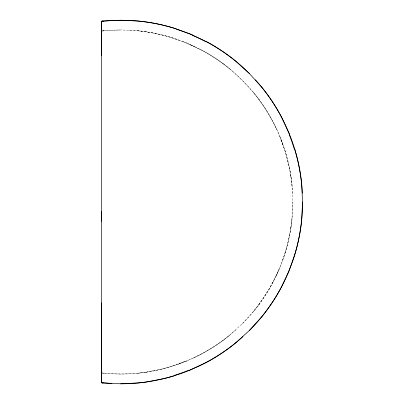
<?xml version="1.0" encoding="UTF-8"?>
<svg xmlns="http://www.w3.org/2000/svg" width="404" height="404" viewBox="0 0 404 404"><rect width="100%" height="100%" fill="white"/><g stroke="black" fill="none" stroke-linecap="round" stroke-linejoin="round"><path stroke-width="0.3" stroke-dasharray="2.02 1.52" d="M290.971 176.912L289.532 168.599A138.274 110.928 78.8 0 0 282.835 144.279L279.745 136.239L285.168 151.298A131.053 99.626 78.3 0 1 291.966 184.891L292.809 201.98L291.961 219.074A131.037 99.571 -78.3 0 1 285.158 252.677M229.74 335.133L242.43 323.644A140.168 112.443 -56.2 0 0 258.858 304.616L263.716 297.733A139.526 111.933 -56.2 0 0 279.583 268.15C286.143 252.414 290.304 235.694 291.991 218.731M290.885 227.654L290.966 227.093A140.031 112.287 -78.8 0 0 292.809 202M290.966 227.093C288.85 241.178 285.017 254.985 279.583 268.15M282.583 260.434L285.174 252.687M272.867 282.406L279.679 267.923L276.185 275.786L268.751 289.754L258.858 304.616M276.185 275.786L278.149 271.498M253.667 311.252L259.211 304.136M242.43 323.644L253.909 310.959A131.058 99.606 -56.7 0 0 272.857 282.401M101.444 372.927L112.403 373.851L120.756 374.054A139.804 112.155 -11.3 0 0 145.849 372.215L162.383 368.943A140.016 112.327 -11.2 0 0 186.289 361.085C202.05 354.591 216.817 345.718 230.002 334.916M222.917 340.441L223.377 340.097M193.864 357.747L201.177 354.101A131.037 99.596 -33.3 0 0 229.745 335.138M186.289 361.085L194.551 357.424A138.203 110.822 -33.8 0 0 216.483 344.96A138.249 110.853 -33.8 0 0 236.355 329.432M184.734 361.716L186.517 360.989C173.478 366.367 159.797 370.13 145.849 372.215M178.487 364.08L182.906 362.439M101.995 31.007L112.388 30.149L120.751 29.947L137.825 30.795A131.027 99.561 11.7 0 1 171.432 37.597M137.481 373.24L146.435 372.129M103.641 30.795L120.73 29.947M103.682 373.205L120.776 374.054L137.865 373.2A131.063 99.631 -11.7 0 0 171.458 366.423M101.965 372.988L104.025 373.24M137.476 30.76C168.216 33.734 198.056 45.182 222.892 63.539L223.372 63.898M145.839 31.785L146.405 31.866M171.437 37.577L179.189 40.173M253.889 93.011L242.4 80.325L229.714 68.842A131.048 99.616 33.3 0 0 201.162 49.879L186.284 42.915L170.498 37.294A137.678 110.398 11.2 0 0 154.156 33.219A138.976 111.438 11.2 0 0 129.108 30.149M182.901 41.562L186.284 42.915M186.673 43.071L202.04 50.359A137.744 110.499 33.7 0 1 216.478 59.035A139.037 111.539 33.7 0 1 236.36 74.568L248.182 86.395A138.754 111.262 56.2 0 1 263.716 106.272C271.614 118.099 278.063 130.881 282.835 144.279M190.254 44.607L194.541 46.571M222.892 63.539L230.012 69.089M253.667 92.743C264.469 105.939 273.301 120.715 279.841 136.466M258.853 99.379L259.196 99.838M276.503 128.891L272.857 121.579A131.037 99.571 56.7 0 0 253.874 93.026M281.189 139.85L285.461 152.252L289.532 168.599A138.33 110.974 78.8 0 1 292.602 193.637M290.88 176.316L291.991 185.264M184.578 361.434A133.406 100.525 -11.8 0 1 171.341 366.115M104.025 30.76L101.965 31.012L104.025 30.76"/><path stroke-width="0.61" d="M111.933 383.583L101.444 382.739L101.444 302.904M101.444 221.306L101.449 211.61M101.444 55.434L101.449 21.261L111.918 20.417L129.583 20.417A144.814 114.468 11.2 0 1 156.045 23.659A143.415 113.362 11.2 0 1 173.311 27.962L189.996 33.901L206.646 41.774A143.491 113.474 33.7 0 1 221.902 50.934A144.879 114.574 33.7 0 1 242.91 67.352L249.303 73.447M301.652 183.921L302.556 201.975L301.657 220.039A136.158 101.758 -78.3 0 1 294.501 255.56M294.486 255.555L288.678 271.655L281.482 286.961A136.183 101.783 -56.7 0 1 261.459 317.135L249.324 330.538L235.916 342.673M188.36 370.761L205.732 362.716A136.158 101.763 -33.3 0 0 235.926 342.688M101.449 21.261L103.076 21.064L101.449 21.261L101.444 382.734L103.081 382.936L101.449 382.734M102.677 21.099L120.73 20.2L138.794 21.099A136.148 101.752 11.7 0 1 174.316 28.25L192.284 34.86M102.712 382.901L120.776 383.8L138.835 382.896A136.183 101.778 -11.7 0 0 174.331 375.73M261.428 86.84L249.288 73.432L235.886 61.302A136.168 101.752 33.3 0 0 205.712 41.284M289.517 134.396L281.472 117.024A136.158 101.763 56.7 0 0 261.439 86.83M249.308 330.553A146.157 115.584 -56.3 0 0 266.68 310.429L271.816 303.151A145.44 115.019 -56.2 0 0 288.577 271.897C294.319 257.989 298.369 243.395 300.606 228.512A146.011 115.413 -78.8 0 0 302.551 202M242.905 336.648A144.056 113.867 -33.8 0 1 221.902 353.061A144.011 113.832 -33.8 0 1 198.728 366.226L190.001 370.094A145.996 115.458 -11.2 0 1 164.741 378.402L147.268 381.856A145.778 115.281 -11.3 0 1 120.756 383.8M188.188 370.463A138.83 102.818 -11.8 0 1 174.2 375.407M289.208 134.572A138.845 102.818 78.2 0 1 294.152 148.556M294.471 148.43A136.178 101.763 78.3 0 1 301.642 183.921M302.338 193.162A144.147 113.994 78.8 0 0 299.091 166.706A144.087 113.943 78.8 0 0 292.016 141.011C286.926 126.871 280.139 113.357 271.816 100.849A144.587 114.282 56.2 0 0 255.404 79.846M192.193 35.199A138.769 102.767 33.2 0 1 205.575 41.592"/></g></svg>
